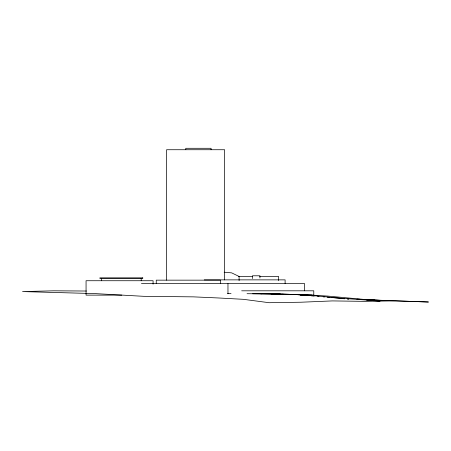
<?xml version="1.0" encoding="UTF-8"?>
<svg xmlns="http://www.w3.org/2000/svg" width="451" height="451" viewBox="0 0 451 451"><rect width="100%" height="100%" fill="white"/><g stroke="black" fill="none" stroke-linecap="round" stroke-linejoin="round"><path stroke-width="0.68" d="M238.68 276.412L252.678 276.412M259.675 276.412L278.566 276.412L278.566 280.573M204.247 279.868L285.111 279.868L285.111 283.611M141.439 283.611L304.617 283.611L304.617 290.81M241.668 290.81L313.783 290.81L313.783 295.129L300.394 295.129M121.809 295.129L86.062 295.129L86.062 280.731L153.075 280.731L153.075 284.158M260.413 293.663L263.113 293.669M227.518 293.595L231.036 293.612M252.678 293.753L280.421 294.001L311.799 295.112L327.73 296.087L370.175 299.977L386.327 300.546L361.843 299.334M247.052 293.708L280.421 294.001L260.503 293.714M260.571 293.753L261.963 293.787M271.012 293.99L283.544 294.272M287.727 294.368C306.765 294.689 325.718 296.758 344.632 298.81M281.571 294.058L296.082 294.554L308.58 295.619M299.317 294.683L311.799 295.112M368.495 299.949L428.45 302.007L395.882 300.856L364.346 301.358L332.359 300.913L300.924 302.226L269.084 302.706L243.41 299.323L218.29 297.964L193.378 296.865L143.672 296.318L95.093 293.607L22.55 291.577L53.782 290.81L86.474 291.03M362.153 299.543L364.944 299.673M368.428 299.842L374.702 300.135M366.826 300.405L371.015 300.608M373.112 300.71L380.092 301.042L331.502 297.564M356.944 299.092L359.746 299.227M361.798 299.487L365.287 299.69M366.686 299.774L370.175 299.977M311.359 295.856L314.138 296.093M317.611 296.386L319.004 296.504M323.17 296.859L324.557 296.978M327.336 297.215L330.115 297.451M224.164 272.201L231.679 272.872L239.092 276.457L239.092 280.629M347.383 299.092L348.758 299.238M259.928 277.996L259.928 275.786L252.47 275.786L252.47 278.566M227.969 283.611L227.969 293.776M224.637 279.868L224.637 149.732L166.588 149.732L166.588 280.156M220.438 283.611L220.438 280.156L156.255 280.156L156.255 283.611M211.068 149.693L211.068 148.294L185.778 148.294L185.778 149.693M141.202 278.43L141.202 280.731M101.436 278.43L101.436 280.731M142.764 277.855L99.874 277.855L99.874 278.43L142.764 278.43L142.764 277.855"/></g></svg>
